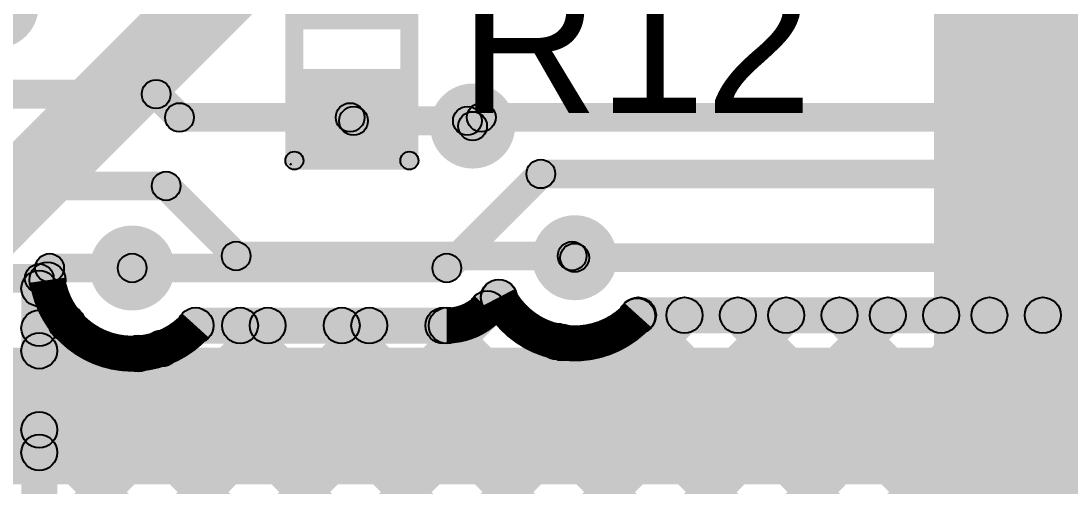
# Model space of a CAD drawing. Header units: millimetres. Extents: x -0.08 to 5.25, y -0.08 to 2.73.
# Drawn here: x 1.0549 to 1.3469, y 0.6013 to 0.7308 of the extents above; entities that cross this region are included whole.
import ezdxf

# ---------------------------------------------------------------- set-up
doc = ezdxf.new("R2010")
doc.units = ezdxf.units.MM
doc.header["$MEASUREMENT"] = 0
for name, color, linetype in [('BottomLayer', 5, 'Continuous'), ('TopLayer', 1, 'Continuous'), ('TopOverlay', 2, 'Continuous'), ('TopPaste', 8, 'Continuous'), ('TopSolder', 216, 'Continuous'), ('ViaHoleLayer', 16, 'Continuous')]:
    doc.layers.add(name, color=color, linetype=linetype)

# ---------------------------------------------------------------- blocks, each defined once
blk = doc.blocks.new('R__0402_3')
at = {"layer": 'TopLayer'}
for points in [[(-0.0275, -0.0125), (-0.0275, 0.0125), (-0.0095, 0.0125), (-0.0095, -0.0125)], [(0.0095, -0.0125), (0.0095, 0.0125), (0.0275, 0.0125), (0.0275, -0.0125)]]:
    blk.add_hatch(color=1, dxfattribs=at).paths.add_polyline_path(points)
at = {"layer": 'TopOverlay'}
h = blk.add_hatch(color=2, dxfattribs=at)
edge = h.paths.add_edge_path()
edge.add_arc((-0.031, 0.016), 0.0025, 0, 360)
h = blk.add_hatch(color=2, dxfattribs=at)
edge = h.paths.add_edge_path()
edge.add_arc((-0.031, 0.016), 0.0025, 0, 360)
for points in [[(0.031, 0.0185), (0.031, 0.0135), (-0.031, 0.0135), (-0.031, 0.0185)], [(-0.0285, -0.016), (-0.0335, -0.016), (-0.0335, 0.016), (-0.0285, 0.016)], [(0.0335, -0.016), (0.0285, -0.016), (0.0285, 0.016), (0.0335, 0.016)], [(0.031, -0.0135), (0.031, -0.0185), (-0.031, -0.0185), (-0.031, -0.0135)], [(0.032, -0.01694), (0.032, -0.01706), (-0.032, -0.01706), (-0.032, -0.01694)]]:
    blk.add_hatch(color=2, dxfattribs=at).paths.add_polyline_path(points)
h = blk.add_hatch(color=2, dxfattribs=at)
edge = h.paths.add_edge_path()
edge.add_arc((0.031, 0.016), 0.0025, 0, 360)
h = blk.add_hatch(color=2, dxfattribs=at)
edge = h.paths.add_edge_path()
edge.add_arc((0.031, 0.016), 0.0025, 0, 360)
h = blk.add_hatch(color=2, dxfattribs=at)
edge = h.paths.add_edge_path()
edge.add_arc((-0.031, -0.016), 0.0025, 0, 360)
h = blk.add_hatch(color=2, dxfattribs=at)
edge = h.paths.add_edge_path()
edge.add_arc((-0.031, -0.016), 0.0025, 0, 360)
h = blk.add_hatch(color=2, dxfattribs=at)
edge = h.paths.add_edge_path()
edge.add_arc((0.031, -0.016), 0.0025, 0, 360)
h = blk.add_hatch(color=2, dxfattribs=at)
edge = h.paths.add_edge_path()
edge.add_arc((0.031, -0.016), 0.0025, 0, 360)
h = blk.add_hatch(color=2, dxfattribs=at)
edge = h.paths.add_edge_path()
edge.add_arc((-0.032, -0.017), 0.0000635, 0, 360)
h = blk.add_hatch(color=2, dxfattribs=at)
edge = h.paths.add_edge_path()
edge.add_arc((0.032, -0.017), 0.0000635, 0, 360)
at = {"layer": 'TopPaste'}
for points in [[(-0.0275, -0.0125), (-0.0275, 0.0125), (-0.0095, 0.0125), (-0.0095, -0.0125)], [(0.0095, -0.0125), (0.0095, 0.0125), (0.0275, 0.0125), (0.0275, -0.0125)]]:
    blk.add_hatch(color=8, dxfattribs=at).paths.add_polyline_path(points)
at = {"layer": 'TopSolder'}
for points in [[(-0.0315, -0.0165), (-0.0315, 0.0165), (-0.0055, 0.0165), (-0.0055, -0.0165)], [(0.0055, -0.0165), (0.0055, 0.0165), (0.0315, 0.0165), (0.0315, -0.0165)]]:
    blk.add_hatch(color=216, dxfattribs=at).paths.add_polyline_path(points)
at = {"layer": 'TopOverlay'}
for centre, radius in [((-0.031, 0.016), 0.0025), ((-0.031, 0.016), 0.0025), ((0.031, 0.016), 0.0025), ((0.031, 0.016), 0.0025), ((-0.031, -0.016), 0.0025), ((-0.031, -0.016), 0.0025), ((0.031, -0.016), 0.0025), ((0.031, -0.016), 0.0025), ((-0.032, -0.017), 0.0000635), ((0.032, -0.017), 0.0000635)]:
    blk.add_circle(centre, radius, dxfattribs=at)

msp = doc.modelspace()

# ---------------------------------------------------------------- hatches: boundary and pattern name
at = {"layer": 'BottomLayer'}
for points in [[(1.04478, 0.65822), (1.02922, 0.67378), (1.11041, 0.75497), (1.12597, 0.73941)], [(1.18342, 0.69876), (1.17776, 0.70442), (1.18018, 0.70683), (1.18583, 0.70117)], [(1.18301, 0.7), (1.18301, 0.708), (1.735, 0.708), (1.735, 0.7)], [(1.19956, 0.68429), (1.19956, 0.69229), (1.74329, 0.69229), (1.74329, 0.68429)], [(1.17623, 0.65931), (1.17057, 0.66497), (1.19673, 0.69112), (1.20239, 0.68547)], [(1.209, 0.661), (1.209, 0.669), (1.75, 0.669), (1.75, 0.661)], [(1.08586, 0.65814), (1.08586, 0.66614), (1.1734, 0.66614), (1.1734, 0.65814)], [(1.06354, 0.65294), (1.05646, 0.66001), (1.05876, 0.6623), (1.06583, 0.65523)], [(1.06354, 0.65294), (1.05646, 0.66001), (1.05876, 0.6623), (1.06583, 0.65523)], [(1.01769, 0.47663), (1.01062, 0.4837), (1.18438, 0.65746), (1.19145, 0.65039)], [(1.01769, 0.47663), (1.01062, 0.4837), (1.18438, 0.65746), (1.19145, 0.65039)], [(1.18827, 0.6473), (1.1812, 0.65437), (1.18435, 0.65753), (1.19142, 0.65046)], [(1.18827, 0.6473), (1.1812, 0.65437), (1.18435, 0.65753), (1.19142, 0.65046)], [(1.065, 0.56873), (1.055, 0.56873), (1.055, 0.65647), (1.065, 0.65647)], [(1.065, 0.56873), (1.055, 0.56873), (1.055, 0.65647), (1.065, 0.65647)], [(1.22663, 0.644), (1.22663, 0.654), (1.75, 0.654), (1.75, 0.644)], [(1.22663, 0.644), (1.22663, 0.654), (1.75, 0.654), (1.75, 0.644)], [(1.07426, 0.47663), (1.06719, 0.4837), (1.23602, 0.65254), (1.24309, 0.64546)], [(1.07426, 0.47663), (1.06719, 0.4837), (1.23602, 0.65254), (1.24309, 0.64546)], [(1.10254, 0.47663), (1.09547, 0.4837), (1.26431, 0.65254), (1.27138, 0.64546)], [(1.10254, 0.47663), (1.09547, 0.4837), (1.26431, 0.65254), (1.27138, 0.64546)], [(1.1035, 0.64114), (1.1035, 0.65114), (1.1734, 0.65114), (1.1734, 0.64114)], [(1.1035, 0.64114), (1.1035, 0.65114), (1.1734, 0.65114), (1.1734, 0.64114)], [(1.13083, 0.47663), (1.12376, 0.4837), (1.29259, 0.65254), (1.29966, 0.64546)], [(1.13083, 0.47663), (1.12376, 0.4837), (1.29259, 0.65254), (1.29966, 0.64546)], [(1.13083, 0.47663), (1.12376, 0.4837), (1.29259, 0.65254), (1.29966, 0.64546)], [(1.15911, 0.47663), (1.15204, 0.4837), (1.32088, 0.65254), (1.32795, 0.64546)], [(1.15911, 0.47663), (1.15204, 0.4837), (1.32088, 0.65254), (1.32795, 0.64546)], [(1.1874, 0.47663), (1.18033, 0.4837), (1.34916, 0.65254), (1.35623, 0.64546)], [(1.1874, 0.47663), (1.18033, 0.4837), (1.34916, 0.65254), (1.35623, 0.64546)], [(1.21568, 0.47663), (1.20861, 0.4837), (1.37745, 0.65254), (1.38452, 0.64546)], [(1.21568, 0.47663), (1.20861, 0.4837), (1.37744, 0.65254), (1.38452, 0.64546)], [(1.22287, 0.64521), (1.22994, 0.65228), (1.39852, 0.4837), (1.39145, 0.47663)], [(1.22287, 0.64521), (1.22994, 0.65228), (1.39852, 0.4837), (1.39145, 0.47663)], [(1.2509, 0.64546), (1.25797, 0.65254), (1.4268, 0.4837), (1.41973, 0.47663)], [(1.2509, 0.64546), (1.25797, 0.65254), (1.4268, 0.4837), (1.41973, 0.47663)], [(1.27918, 0.64546), (1.28625, 0.65254), (1.45509, 0.4837), (1.44802, 0.47663)], [(1.27918, 0.64546), (1.28625, 0.65254), (1.45509, 0.4837), (1.44802, 0.47663)], [(1.30747, 0.64546), (1.31454, 0.65254), (1.48337, 0.4837), (1.4763, 0.47663)], [(1.30747, 0.64546), (1.31454, 0.65254), (1.48337, 0.4837), (1.4763, 0.47663)], [(1.33575, 0.64546), (1.34282, 0.65254), (1.51166, 0.4837), (1.50459, 0.47663)], [(1.33575, 0.64546), (1.34282, 0.65254), (1.51166, 0.4837), (1.50459, 0.47663)], [(1.06241, 0.54963), (1.05534, 0.55671), (1.14831, 0.64967), (1.15538, 0.6426)], [(1.06241, 0.54964), (1.05534, 0.55671), (1.14831, 0.64967), (1.15538, 0.6426)], [(1.06354, 0.63561), (1.05646, 0.64268), (1.06412, 0.65033), (1.07119, 0.64326)], [(1.06354, 0.63561), (1.05646, 0.64268), (1.06412, 0.65033), (1.07119, 0.64326)], [(1.06354, 0.57904), (1.05646, 0.58611), (1.12003, 0.64967), (1.1271, 0.6426)], [(1.06354, 0.57904), (1.05646, 0.58611), (1.12002, 0.64967), (1.1271, 0.6426)], [(1.05646, 0.64191), (1.06354, 0.64898), (1.22881, 0.4837), (1.22174, 0.47663)], [(1.05646, 0.64191), (1.06354, 0.64898), (1.22881, 0.4837), (1.22174, 0.47663)], [(1.11234, 0.6426), (1.11941, 0.64967), (1.28538, 0.4837), (1.27831, 0.47663)], [(1.11234, 0.6426), (1.11941, 0.64967), (1.28538, 0.4837), (1.27831, 0.47663)], [(1.14062, 0.6426), (1.14769, 0.64967), (1.31367, 0.4837), (1.3066, 0.47663)], [(1.14062, 0.6426), (1.14769, 0.64967), (1.31367, 0.4837), (1.3066, 0.47663)], [(1.16891, 0.6426), (1.17598, 0.64967), (1.34195, 0.4837), (1.33488, 0.47663)], [(1.16891, 0.6426), (1.17598, 0.64967), (1.34195, 0.4837), (1.33488, 0.47663)], [(1.04598, 0.47663), (1.0389, 0.4837), (1.20046, 0.64526), (1.20753, 0.63819)], [(1.04598, 0.47663), (1.0389, 0.4837), (1.20046, 0.64526), (1.20753, 0.63819)], [(1.09044, 0.63622), (1.09751, 0.64329), (1.2571, 0.4837), (1.25003, 0.47663)], [(1.09044, 0.63622), (1.09751, 0.64329), (1.2571, 0.4837), (1.25003, 0.47663)], [(1.20187, 0.63793), (1.20894, 0.645), (1.37024, 0.4837), (1.36317, 0.47663)], [(1.20187, 0.63793), (1.20894, 0.645), (1.37024, 0.4837), (1.36316, 0.47663)], [(1.06354, 0.60733), (1.05646, 0.6144), (1.08399, 0.64192), (1.09106, 0.63485)], [(1.06354, 0.60733), (1.05646, 0.6144), (1.08399, 0.64192), (1.09106, 0.63485)], [(1.05646, 0.61362), (1.06354, 0.6207), (1.20053, 0.4837), (1.19346, 0.47663)], [(1.05646, 0.61362), (1.06354, 0.62069), (1.20053, 0.4837), (1.19346, 0.47663)]]:
    msp.add_hatch(color=5, dxfattribs=at).paths.add_polyline_path(points)
h = msp.add_hatch(color=5, dxfattribs=at)
edge = h.paths.add_edge_path()
edge.add_arc((1.048, 0.735), 0.01181, 0, 360)
h = msp.add_hatch(color=5, dxfattribs=at)
edge = h.paths.add_edge_path()
edge.add_arc((1.18059, 0.70159), 0.01181, 0, 360)
h = msp.add_hatch(color=5, dxfattribs=at)
edge = h.paths.add_edge_path()
edge.add_arc((1.18301, 0.704), 0.004, 0, 360)
h = msp.add_hatch(color=5, dxfattribs=at)
edge = h.paths.add_edge_path()
edge.add_arc((1.18301, 0.704), 0.004, 0, 360)
h = msp.add_hatch(color=5, dxfattribs=at)
edge = h.paths.add_edge_path()
edge.add_arc((1.18059, 0.70159), 0.004, 0, 360)
h = msp.add_hatch(color=5, dxfattribs=at)
edge = h.paths.add_edge_path()
edge.add_arc((1.19956, 0.68829), 0.004, 0, 360)
h = msp.add_hatch(color=5, dxfattribs=at)
edge = h.paths.add_edge_path()
edge.add_arc((1.19956, 0.68829), 0.004, 0, 360)
h = msp.add_hatch(color=5, dxfattribs=at)
edge = h.paths.add_edge_path()
edge.add_arc((1.209, 0.665), 0.01181, 0, 360)
h = msp.add_hatch(color=5, dxfattribs=at)
edge = h.paths.add_edge_path()
edge.add_arc((1.08586, 0.66214), 0.01181, 0, 360)
h = msp.add_hatch(color=5, dxfattribs=at)
edge = h.paths.add_edge_path()
edge.add_arc((1.209, 0.665), 0.004, 0, 360)
h = msp.add_hatch(color=5, dxfattribs=at)
edge = h.paths.add_edge_path()
edge.add_arc((1.08586, 0.66214), 0.004, 0, 360)
h = msp.add_hatch(color=5, dxfattribs=at)
edge = h.paths.add_edge_path()
edge.add_arc((1.1734, 0.66214), 0.004, 0, 360)
h = msp.add_hatch(color=5, dxfattribs=at)
edge = h.paths.add_edge_path()
edge.add_arc((1.1734, 0.66214), 0.004, 0, 360)
h = msp.add_hatch(color=5, dxfattribs=at)
edge = h.paths.add_edge_path()
edge.add_arc((1.06229, 0.65876), 0.005, 0, 360)
h = msp.add_hatch(color=5, dxfattribs=at)
edge = h.paths.add_edge_path()
edge.add_arc((1.06229, 0.65876), 0.005, 0, 360)
h = msp.add_hatch(color=5, dxfattribs=at)
edge = h.paths.add_edge_path()
edge.add_arc((1.06229, 0.65876), 0.005, 0, 360)
h = msp.add_hatch(color=5, dxfattribs=at)
edge = h.paths.add_edge_path()
edge.add_arc((1.06229, 0.65876), 0.005, 0, 360)
h = msp.add_hatch(color=5, dxfattribs=at)
edge = h.paths.add_edge_path()
edge.add_arc((1.06, 0.65647), 0.005, 0, 360)
h = msp.add_hatch(color=5, dxfattribs=at)
edge = h.paths.add_edge_path()
edge.add_arc((1.06, 0.65647), 0.005, 0, 360)
h = msp.add_hatch(color=5, dxfattribs=at)
edge = h.paths.add_edge_path()
edge.add_arc((1.06, 0.65647), 0.005, 0, 360)
h = msp.add_hatch(color=5, dxfattribs=at)
edge = h.paths.add_edge_path()
edge.add_arc((1.06, 0.65647), 0.005, 0, 360)
h = msp.add_hatch(color=5, dxfattribs=at)
edge = h.paths.add_edge_path()
edge.add_arc((1.18789, 0.65399), 0.005, 0, 360)
h = msp.add_hatch(color=5, dxfattribs=at)
edge = h.paths.add_edge_path()
edge.add_arc((1.18789, 0.65399), 0.005, 0, 360)
h = msp.add_hatch(color=5, dxfattribs=at)
edge = h.paths.add_edge_path()
edge.add_arc((1.18789, 0.65399), 0.005, 0, 360)
h = msp.add_hatch(color=5, dxfattribs=at)
edge = h.paths.add_edge_path()
edge.add_arc((1.18789, 0.65399), 0.005, 0, 360)
h = msp.add_hatch(color=5, dxfattribs=at)
edge = h.paths.add_edge_path()
edge.add_arc((1.18792, 0.65393), 0.005, 0, 360)
h = msp.add_hatch(color=5, dxfattribs=at)
edge = h.paths.add_edge_path()
edge.add_arc((1.18792, 0.65393), 0.005, 0, 360)
h = msp.add_hatch(color=5, dxfattribs=at)
edge = h.paths.add_edge_path()
edge.add_arc((1.18472, 0.65082), 0.005, 0, 360)
h = msp.add_hatch(color=5, dxfattribs=at)
edge = h.paths.add_edge_path()
edge.add_arc((1.18472, 0.65082), 0.005, 0, 360)
h = msp.add_hatch(color=5, dxfattribs=at)
edge = h.paths.add_edge_path()
edge.add_arc((1.18473, 0.65084), 0.005, 0, 360)
h = msp.add_hatch(color=5, dxfattribs=at)
edge = h.paths.add_edge_path()
edge.add_arc((1.18473, 0.65084), 0.005, 0, 360)
h = msp.add_hatch(color=5, dxfattribs=at)
edge = h.paths.add_edge_path()
edge.add_arc((1.18473, 0.65084), 0.005, 0, 360)
h = msp.add_hatch(color=5, dxfattribs=at)
edge = h.paths.add_edge_path()
edge.add_arc((1.18473, 0.65084), 0.005, 0, 360)
h = msp.add_hatch(color=5, dxfattribs=at)
edge = h.paths.add_edge_path()
edge.add_arc((1.22663, 0.649), 0.005, 0, 360)
h = msp.add_hatch(color=5, dxfattribs=at)
edge = h.paths.add_edge_path()
edge.add_arc((1.22663, 0.649), 0.005, 0, 360)
h = msp.add_hatch(color=5, dxfattribs=at)
edge = h.paths.add_edge_path()
edge.add_arc((1.22663, 0.649), 0.005, 0, 360)
h = msp.add_hatch(color=5, dxfattribs=at)
edge = h.paths.add_edge_path()
edge.add_arc((1.22663, 0.649), 0.005, 0, 360)
h = msp.add_hatch(color=5, dxfattribs=at)
edge = h.paths.add_edge_path()
edge.add_arc((1.23956, 0.649), 0.005, 0, 360)
h = msp.add_hatch(color=5, dxfattribs=at)
edge = h.paths.add_edge_path()
edge.add_arc((1.23956, 0.649), 0.005, 0, 360)
h = msp.add_hatch(color=5, dxfattribs=at)
edge = h.paths.add_edge_path()
edge.add_arc((1.25443, 0.649), 0.005, 0, 360)
h = msp.add_hatch(color=5, dxfattribs=at)
edge = h.paths.add_edge_path()
edge.add_arc((1.25443, 0.649), 0.005, 0, 360)
h = msp.add_hatch(color=5, dxfattribs=at)
edge = h.paths.add_edge_path()
edge.add_arc((1.26784, 0.649), 0.005, 0, 360)
h = msp.add_hatch(color=5, dxfattribs=at)
edge = h.paths.add_edge_path()
edge.add_arc((1.26784, 0.649), 0.005, 0, 360)
h = msp.add_hatch(color=5, dxfattribs=at)
edge = h.paths.add_edge_path()
edge.add_arc((1.28272, 0.649), 0.005, 0, 360)
h = msp.add_hatch(color=5, dxfattribs=at)
edge = h.paths.add_edge_path()
edge.add_arc((1.28272, 0.649), 0.005, 0, 360)
h = msp.add_hatch(color=5, dxfattribs=at)
edge = h.paths.add_edge_path()
edge.add_arc((1.29613, 0.649), 0.005, 0, 360)
h = msp.add_hatch(color=5, dxfattribs=at)
edge = h.paths.add_edge_path()
edge.add_arc((1.29613, 0.649), 0.005, 0, 360)
h = msp.add_hatch(color=5, dxfattribs=at)
edge = h.paths.add_edge_path()
edge.add_arc((1.29613, 0.649), 0.005, 0, 360)
h = msp.add_hatch(color=5, dxfattribs=at)
edge = h.paths.add_edge_path()
edge.add_arc((1.311, 0.649), 0.005, 0, 360)
h = msp.add_hatch(color=5, dxfattribs=at)
edge = h.paths.add_edge_path()
edge.add_arc((1.311, 0.649), 0.005, 0, 360)
h = msp.add_hatch(color=5, dxfattribs=at)
edge = h.paths.add_edge_path()
edge.add_arc((1.32441, 0.649), 0.005, 0, 360)
h = msp.add_hatch(color=5, dxfattribs=at)
edge = h.paths.add_edge_path()
edge.add_arc((1.32441, 0.649), 0.005, 0, 360)
h = msp.add_hatch(color=5, dxfattribs=at)
edge = h.paths.add_edge_path()
edge.add_arc((1.33929, 0.649), 0.005, 0, 360)
h = msp.add_hatch(color=5, dxfattribs=at)
edge = h.paths.add_edge_path()
edge.add_arc((1.33929, 0.649), 0.005, 0, 360)
h = msp.add_hatch(color=5, dxfattribs=at)
edge = h.paths.add_edge_path()
edge.add_arc((1.06765, 0.6468), 0.005, 0, 360)
h = msp.add_hatch(color=5, dxfattribs=at)
edge = h.paths.add_edge_path()
edge.add_arc((1.06765, 0.6468), 0.005, 0, 360)
h = msp.add_hatch(color=5, dxfattribs=at)
edge = h.paths.add_edge_path()
edge.add_arc((1.1035, 0.64614), 0.005, 0, 360)
h = msp.add_hatch(color=5, dxfattribs=at)
edge = h.paths.add_edge_path()
edge.add_arc((1.1035, 0.64614), 0.005, 0, 360)
h = msp.add_hatch(color=5, dxfattribs=at)
edge = h.paths.add_edge_path()
edge.add_arc((1.1035, 0.64614), 0.005, 0, 360)
h = msp.add_hatch(color=5, dxfattribs=at)
edge = h.paths.add_edge_path()
edge.add_arc((1.1035, 0.64614), 0.005, 0, 360)
h = msp.add_hatch(color=5, dxfattribs=at)
edge = h.paths.add_edge_path()
edge.add_arc((1.11587, 0.64614), 0.005, 0, 360)
h = msp.add_hatch(color=5, dxfattribs=at)
edge = h.paths.add_edge_path()
edge.add_arc((1.11587, 0.64614), 0.005, 0, 360)
h = msp.add_hatch(color=5, dxfattribs=at)
edge = h.paths.add_edge_path()
edge.add_arc((1.12356, 0.64614), 0.005, 0, 360)
h = msp.add_hatch(color=5, dxfattribs=at)
edge = h.paths.add_edge_path()
edge.add_arc((1.12356, 0.64614), 0.005, 0, 360)
h = msp.add_hatch(color=5, dxfattribs=at)
edge = h.paths.add_edge_path()
edge.add_arc((1.14416, 0.64614), 0.005, 0, 360)
h = msp.add_hatch(color=5, dxfattribs=at)
edge = h.paths.add_edge_path()
edge.add_arc((1.14416, 0.64614), 0.005, 0, 360)
h = msp.add_hatch(color=5, dxfattribs=at)
edge = h.paths.add_edge_path()
edge.add_arc((1.15184, 0.64614), 0.005, 0, 360)
h = msp.add_hatch(color=5, dxfattribs=at)
edge = h.paths.add_edge_path()
edge.add_arc((1.15184, 0.64614), 0.005, 0, 360)
h = msp.add_hatch(color=5, dxfattribs=at)
edge = h.paths.add_edge_path()
edge.add_arc((1.17244, 0.64614), 0.005, 0, 360)
h = msp.add_hatch(color=5, dxfattribs=at)
edge = h.paths.add_edge_path()
edge.add_arc((1.17244, 0.64614), 0.005, 0, 360)
h = msp.add_hatch(color=5, dxfattribs=at)
edge = h.paths.add_edge_path()
edge.add_arc((1.1734, 0.64614), 0.005, 0, 360)
h = msp.add_hatch(color=5, dxfattribs=at)
edge = h.paths.add_edge_path()
edge.add_arc((1.1734, 0.64614), 0.005, 0, 360)
h = msp.add_hatch(color=5, dxfattribs=at)
edge = h.paths.add_edge_path()
edge.add_arc((1.1734, 0.64614), 0.005, 0, 360)
h = msp.add_hatch(color=5, dxfattribs=at)
edge = h.paths.add_edge_path()
edge.add_arc((1.1734, 0.64614), 0.005, 0, 360)
h = msp.add_hatch(color=5, dxfattribs=at)
edge = h.paths.add_edge_path()
edge.add_arc((1.1734, 0.64614), 0.005, 0, 360)
h = msp.add_hatch(color=5, dxfattribs=at)
edge = h.paths.add_edge_path()
edge.add_arc((1.1734, 0.64614), 0.005, 0, 360)
h = msp.add_hatch(color=5, dxfattribs=at)
edge = h.paths.add_edge_path()
edge.add_arc((1.2264, 0.64875), 0.005, 0, 360)
h = msp.add_hatch(color=5, dxfattribs=at)
edge = h.paths.add_edge_path()
edge.add_arc((1.2264, 0.64875), 0.005, 0, 360)
h = msp.add_hatch(color=5, dxfattribs=at)
edge = h.paths.add_edge_path()
edge.add_arc((1.06, 0.64544), 0.005, 0, 360)
h = msp.add_hatch(color=5, dxfattribs=at)
edge = h.paths.add_edge_path()
edge.add_arc((1.06, 0.64544), 0.005, 0, 360)
h = msp.add_hatch(color=5, dxfattribs=at)
edge = h.paths.add_edge_path()
edge.add_arc((1.204, 0.64172), 0.005, 0, 360)
h = msp.add_hatch(color=5, dxfattribs=at)
edge = h.paths.add_edge_path()
edge.add_arc((1.20399, 0.64172), 0.005, 0, 360)
h = msp.add_hatch(color=5, dxfattribs=at)
edge = h.paths.add_edge_path()
edge.add_arc((1.2054, 0.64146), 0.005, 0, 360)
h = msp.add_hatch(color=5, dxfattribs=at)
edge = h.paths.add_edge_path()
edge.add_arc((1.2054, 0.64146), 0.005, 0, 360)
h = msp.add_hatch(color=5, dxfattribs=at)
edge = h.paths.add_edge_path()
edge.add_arc((1.06, 0.63915), 0.005, 0, 360)
h = msp.add_hatch(color=5, dxfattribs=at)
edge = h.paths.add_edge_path()
edge.add_arc((1.06, 0.63915), 0.005, 0, 360)
h = msp.add_hatch(color=5, dxfattribs=at)
edge = h.paths.add_edge_path()
edge.add_arc((1.08752, 0.63839), 0.005, 0, 360)
h = msp.add_hatch(color=5, dxfattribs=at)
edge = h.paths.add_edge_path()
edge.add_arc((1.08752, 0.63839), 0.005, 0, 360)
h = msp.add_hatch(color=5, dxfattribs=at)
edge = h.paths.add_edge_path()
edge.add_arc((1.09398, 0.63975), 0.005, 0, 360)
h = msp.add_hatch(color=5, dxfattribs=at)
edge = h.paths.add_edge_path()
edge.add_arc((1.09398, 0.63975), 0.005, 0, 360)
h = msp.add_hatch(color=5, dxfattribs=at)
edge = h.paths.add_edge_path()
edge.add_arc((1.06, 0.61716), 0.005, 0, 360)
h = msp.add_hatch(color=5, dxfattribs=at)
edge = h.paths.add_edge_path()
edge.add_arc((1.06, 0.61716), 0.005, 0, 360)
h = msp.add_hatch(color=5, dxfattribs=at)
edge = h.paths.add_edge_path()
edge.add_arc((1.06, 0.61086), 0.005, 0, 360)
h = msp.add_hatch(color=5, dxfattribs=at)
edge = h.paths.add_edge_path()
edge.add_arc((1.06, 0.61086), 0.005, 0, 360)
at = {"layer": 'TopLayer'}
for points in [[(1.309, 0.092), (1.34969, 0.092), (1.34969, 0.779), (1.309, 0.779)], [(0.98819, 0.70646), (0.98819, 0.71446), (1.09254, 0.71446), (1.09254, 0.70646)], [(1.08971, 0.70763), (1.09537, 0.71329), (1.10183, 0.70683), (1.09617, 0.70117)], [(1.099, 0.7), (1.099, 0.708), (1.1465, 0.708), (1.1465, 0.7)], [(1.14367, 0.70117), (1.14933, 0.70683), (1.15028, 0.70587), (1.14463, 0.70022)], [(1.14746, 0.69904), (1.14746, 0.70704), (1.17914, 0.70704), (1.17914, 0.69904)], [(1.17631, 0.70022), (1.18196, 0.70587), (1.18342, 0.70442), (1.17776, 0.69876)], [(0.98827, 0.68095), (0.98827, 0.68895), (1.09531, 0.68895), (1.09531, 0.68095)], [(1.09248, 0.68212), (1.09814, 0.68778), (1.1176, 0.66831), (1.11195, 0.66265)], [(1.11478, 0.66148), (1.11478, 0.66948), (1.20829, 0.66948), (1.20829, 0.66148)], [(1.06287, 0.65814), (1.06287, 0.66614), (1.08586, 0.66614), (1.08586, 0.65814)], [(0.98819, 0.65528), (0.98819, 0.66328), (1.06, 0.66328), (1.06, 0.65528)], [(1.06283, 0.65645), (1.05718, 0.66211), (1.06004, 0.66497), (1.06569, 0.65931)], [(0.914, 0.602), (1.326, 0.602), (1.326, 0.64), (0.914, 0.64)]]:
    msp.add_hatch(color=1, dxfattribs=at).paths.add_polyline_path(points)
h = msp.add_hatch(color=1, dxfattribs=at)
edge = h.paths.add_edge_path()
edge.add_arc((1.048, 0.735), 0.01181, 0, 360)
h = msp.add_hatch(color=1, dxfattribs=at)
edge = h.paths.add_edge_path()
edge.add_arc((1.09254, 0.71046), 0.004, 0, 360)
h = msp.add_hatch(color=1, dxfattribs=at)
edge = h.paths.add_edge_path()
edge.add_arc((1.09254, 0.71046), 0.004, 0, 360)
h = msp.add_hatch(color=1, dxfattribs=at)
edge = h.paths.add_edge_path()
edge.add_arc((1.18059, 0.70159), 0.01181, 0, 360)
h = msp.add_hatch(color=1, dxfattribs=at)
edge = h.paths.add_edge_path()
edge.add_arc((1.099, 0.704), 0.004, 0, 360)
h = msp.add_hatch(color=1, dxfattribs=at)
edge = h.paths.add_edge_path()
edge.add_arc((1.099, 0.704), 0.004, 0, 360)
h = msp.add_hatch(color=1, dxfattribs=at)
edge = h.paths.add_edge_path()
edge.add_arc((1.1465, 0.704), 0.004, 0, 360)
h = msp.add_hatch(color=1, dxfattribs=at)
edge = h.paths.add_edge_path()
edge.add_arc((1.1465, 0.704), 0.004, 0, 360)
h = msp.add_hatch(color=1, dxfattribs=at)
edge = h.paths.add_edge_path()
edge.add_arc((1.14746, 0.70304), 0.004, 0, 360)
h = msp.add_hatch(color=1, dxfattribs=at)
edge = h.paths.add_edge_path()
edge.add_arc((1.14746, 0.70304), 0.004, 0, 360)
h = msp.add_hatch(color=1, dxfattribs=at)
edge = h.paths.add_edge_path()
edge.add_arc((1.17914, 0.70304), 0.004, 0, 360)
h = msp.add_hatch(color=1, dxfattribs=at)
edge = h.paths.add_edge_path()
edge.add_arc((1.17914, 0.70304), 0.004, 0, 360)
h = msp.add_hatch(color=1, dxfattribs=at)
edge = h.paths.add_edge_path()
edge.add_arc((1.18059, 0.70159), 0.004, 0, 360)
h = msp.add_hatch(color=1, dxfattribs=at)
edge = h.paths.add_edge_path()
edge.add_arc((1.09531, 0.68495), 0.004, 0, 360)
h = msp.add_hatch(color=1, dxfattribs=at)
edge = h.paths.add_edge_path()
edge.add_arc((1.09531, 0.68495), 0.004, 0, 360)
h = msp.add_hatch(color=1, dxfattribs=at)
edge = h.paths.add_edge_path()
edge.add_arc((1.209, 0.665), 0.01181, 0, 360)
h = msp.add_hatch(color=1, dxfattribs=at)
edge = h.paths.add_edge_path()
edge.add_arc((1.08586, 0.66214), 0.01181, 0, 360)
h = msp.add_hatch(color=1, dxfattribs=at)
edge = h.paths.add_edge_path()
edge.add_arc((1.11478, 0.66548), 0.004, 0, 360)
h = msp.add_hatch(color=1, dxfattribs=at)
edge = h.paths.add_edge_path()
edge.add_arc((1.11478, 0.66548), 0.004, 0, 360)
h = msp.add_hatch(color=1, dxfattribs=at)
edge = h.paths.add_edge_path()
edge.add_arc((1.20829, 0.66548), 0.004, 0, 360)
h = msp.add_hatch(color=1, dxfattribs=at)
edge = h.paths.add_edge_path()
edge.add_arc((1.06287, 0.66214), 0.004, 0, 360)
h = msp.add_hatch(color=1, dxfattribs=at)
edge = h.paths.add_edge_path()
edge.add_arc((1.06287, 0.66214), 0.004, 0, 360)
h = msp.add_hatch(color=1, dxfattribs=at)
edge = h.paths.add_edge_path()
edge.add_arc((1.08586, 0.66214), 0.004, 0, 360)
h = msp.add_hatch(color=1, dxfattribs=at)
edge = h.paths.add_edge_path()
edge.add_arc((1.06, 0.65928), 0.004, 0, 360)
h = msp.add_hatch(color=1, dxfattribs=at)
edge = h.paths.add_edge_path()
edge.add_arc((1.06, 0.65928), 0.004, 0, 360)
at = {"layer": 'ViaHoleLayer'}
h = msp.add_hatch(color=16, dxfattribs=at)
edge = h.paths.add_edge_path()
edge.add_arc((1.18059, 0.70159), 0.00591, 0, 360)
h = msp.add_hatch(color=16, dxfattribs=at)
edge = h.paths.add_edge_path()
edge.add_arc((1.209, 0.665), 0.00591, 0, 360)
h = msp.add_hatch(color=16, dxfattribs=at)
edge = h.paths.add_edge_path()
edge.add_arc((1.08586, 0.66214), 0.00591, 0, 360)

# ---------------------------------------------------------------- linework, layer by layer
at = {"layer": 'BottomLayer', "const_width": 0.01}
for points in [[(1.1035, 0.64614, -0.634824), (1.06229, 0.65876)], [(1.1035, 0.64614, -0.634824), (1.06229, 0.65876)], [(1.22663, 0.649, -0.521951), (1.18789, 0.65399)], [(1.22663, 0.649, -0.521951), (1.18789, 0.65399)], [(1.18473, 0.65084, -0.199231), (1.1734, 0.64614)], [(1.18473, 0.65084, -0.199231), (1.1734, 0.64614)], [(1.18472, 0.65082, -0.198912), (1.1734, 0.64614)], [(1.18472, 0.65082, -0.198912), (1.1734, 0.64614)]]:
    msp.add_lwpolyline(points, format="xyb", dxfattribs=at)
at = {"layer": 'BottomLayer'}
for centre, radius in [((1.18301, 0.704), 0.004), ((1.18301, 0.704), 0.004), ((1.18059, 0.70159), 0.004), ((1.19956, 0.68829), 0.004), ((1.19956, 0.68829), 0.004), ((1.209, 0.665), 0.004), ((1.08586, 0.66214), 0.004), ((1.1734, 0.66214), 0.004), ((1.1734, 0.66214), 0.004), ((1.06229, 0.65876), 0.005), ((1.06229, 0.65876), 0.005), ((1.06229, 0.65876), 0.005), ((1.06229, 0.65876), 0.005), ((1.06, 0.65647), 0.005), ((1.06, 0.65647), 0.005), ((1.06, 0.65647), 0.005), ((1.06, 0.65647), 0.005), ((1.18789, 0.65399), 0.005), ((1.18789, 0.65399), 0.005), ((1.18789, 0.65399), 0.005), ((1.18789, 0.65399), 0.005), ((1.18792, 0.65393), 0.005), ((1.18792, 0.65393), 0.005), ((1.18472, 0.65082), 0.005), ((1.18472, 0.65082), 0.005), ((1.18473, 0.65084), 0.005), ((1.18473, 0.65084), 0.005), ((1.18473, 0.65084), 0.005), ((1.18473, 0.65084), 0.005), ((1.22663, 0.649), 0.005), ((1.22663, 0.649), 0.005), ((1.22663, 0.649), 0.005), ((1.22663, 0.649), 0.005), ((1.23956, 0.649), 0.005), ((1.23956, 0.649), 0.005), ((1.25443, 0.649), 0.005), ((1.25443, 0.649), 0.005), ((1.26784, 0.649), 0.005), ((1.26784, 0.649), 0.005), ((1.28272, 0.649), 0.005), ((1.28272, 0.649), 0.005), ((1.29613, 0.649), 0.005), ((1.29613, 0.649), 0.005), ((1.29613, 0.649), 0.005), ((1.311, 0.649), 0.005), ((1.311, 0.649), 0.005), ((1.32441, 0.649), 0.005), ((1.32441, 0.649), 0.005), ((1.33929, 0.649), 0.005), ((1.33929, 0.649), 0.005), ((1.06765, 0.6468), 0.005), ((1.06765, 0.6468), 0.005), ((1.1035, 0.64614), 0.005), ((1.1035, 0.64614), 0.005), ((1.1035, 0.64614), 0.005), ((1.1035, 0.64614), 0.005), ((1.11587, 0.64614), 0.005), ((1.11587, 0.64614), 0.005), ((1.12356, 0.64614), 0.005), ((1.12356, 0.64614), 0.005), ((1.14416, 0.64614), 0.005), ((1.14416, 0.64614), 0.005), ((1.15184, 0.64614), 0.005), ((1.15184, 0.64614), 0.005), ((1.17244, 0.64614), 0.005), ((1.17244, 0.64614), 0.005), ((1.1734, 0.64614), 0.005), ((1.1734, 0.64614), 0.005), ((1.1734, 0.64614), 0.005), ((1.1734, 0.64614), 0.005), ((1.1734, 0.64614), 0.005), ((1.1734, 0.64614), 0.005), ((1.2264, 0.64875), 0.005), ((1.2264, 0.64875), 0.005), ((1.06, 0.64544), 0.005), ((1.06, 0.64544), 0.005), ((1.204, 0.64172), 0.005), ((1.20399, 0.64172), 0.005), ((1.2054, 0.64146), 0.005), ((1.2054, 0.64146), 0.005), ((1.06, 0.63915), 0.005), ((1.06, 0.63915), 0.005), ((1.08752, 0.63839), 0.005), ((1.08752, 0.63839), 0.005), ((1.09398, 0.63975), 0.005), ((1.09398, 0.63975), 0.005), ((1.06, 0.61716), 0.005), ((1.06, 0.61716), 0.005), ((1.06, 0.61086), 0.005), ((1.06, 0.61086), 0.005)]:
    msp.add_circle(centre, radius, dxfattribs=at)
at = {"layer": 'TopLayer'}
for centre in [(1.09254, 0.71046), (1.09254, 0.71046), (1.099, 0.704), (1.099, 0.704), (1.1465, 0.704), (1.1465, 0.704), (1.14746, 0.70304), (1.14746, 0.70304), (1.17914, 0.70304), (1.17914, 0.70304), (1.18059, 0.70159), (1.09531, 0.68495), (1.09531, 0.68495), (1.11478, 0.66548), (1.11478, 0.66548), (1.20829, 0.66548), (1.06287, 0.66214), (1.06287, 0.66214), (1.08586, 0.66214), (1.06, 0.65928), (1.06, 0.65928)]:
    msp.add_circle(centre, 0.004, dxfattribs=at)

# ---------------------------------------------------------------- block references
at = {"rotation": 270}
msp.add_blockref('R__0402_3', (1.147, 0.723), dxfattribs=at)

# ---------------------------------------------------------------- texts
at = {"layer": 'TopOverlay'}
msp.add_text('R12', height=0.04, dxfattribs=at).set_placement((1.17699, 0.70518))

doc.saveas('drawing.dxf')
